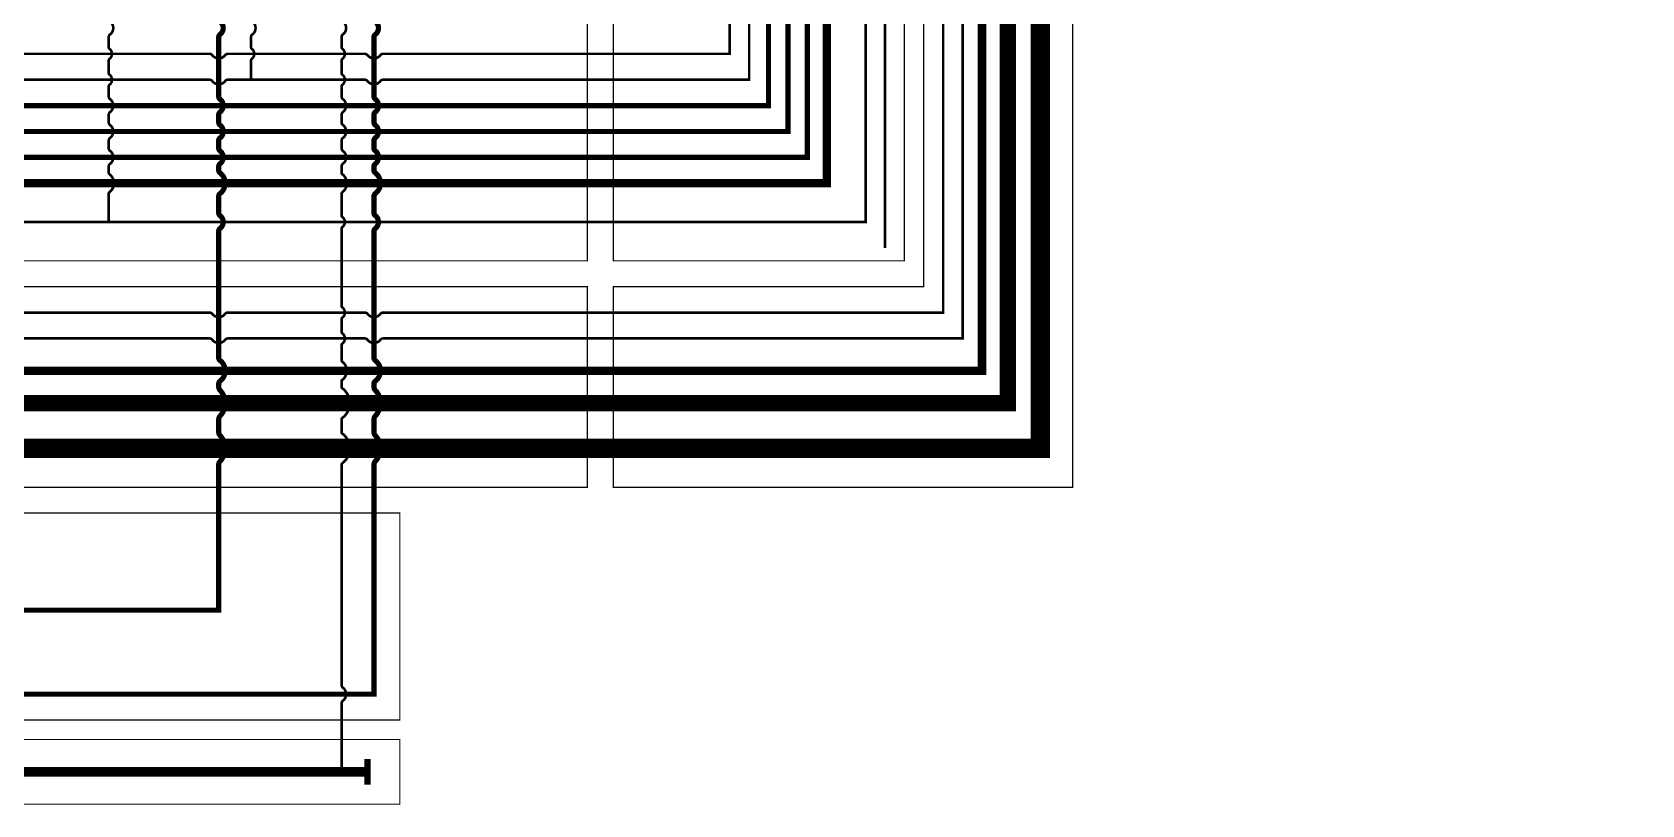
# Model space of a CAD drawing. Header units: millimetres. Extents: x 0 to 2500, y 0 to 1760.
# Drawn here: x 1005.2 to 1254, y 546.9 to 666.4 of the extents above; entities that cross this region are included whole.
import ezdxf

# ---------------------------------------------------------------- set-up
doc = ezdxf.new("R2010")
doc.units = ezdxf.units.MM
doc.linetypes.add('ACAD_ISO04W100', pattern=[30, 24, -3, 0, -3])
for name, color, linetype in [('Трубы 108', 7, 'Continuous'), ('Трубы 159', 7, 'Continuous'), ('Трубы 219', 7, 'Continuous'), ('Трубы 426', 7, 'Continuous'), ('Трубы 530', 7, 'Continuous'), ('Трубы 57', 7, 'Continuous'), ('Штрих пункт.', 7, 'ACAD_ISO04W100')]:
    doc.layers.add(name, color=color, linetype=linetype)

# ---------------------------------------------------------------- blocks, each defined once
blk = doc.blocks.new('Пересеч. 57-108')
at = {"layer": 'Трубы 57', "const_width": 0.4}
blk.add_lwpolyline([(-1.4, 0, -0.236068), (-1, -0.2, 0.236068), (0, -0.7, 0.236068), (1, -0.2, -0.236068), (1.4, 0)], format="xyb", dxfattribs=at)
blk = doc.blocks.new('Пересеч. 57-57')
at = {"layer": 'Трубы 57'}
blk.add_lwpolyline([(-1, 0, 0.4, 0.4, -0.236068), (-0.8, -0.1, 0.4, 0.4, 0.236068), (0, -0.5, 0.4, 0.4, 0.236068), (0.8, -0.1, 0.4, 0.4, -0.236068), (1, 0, 0, 0, 0)], format="xyseb", dxfattribs=at)
blk = doc.blocks.new('Пересеч. 57-159')
at = {"layer": 'Трубы 57'}
blk.add_lwpolyline([(-1.6, 0, 0.4, 0.4, -0.236068), (-1.4, -0.1, 0.4, 0.4, 0.236068), (0, -0.8, 0.4, 0.4, 0.236068), (1.4, -0.1, 0.4, 0.4, -0.236068), (1.6, 0, 0, 0, 0)], format="xyseb", dxfattribs=at)
blk = doc.blocks.new('Пересеч. 108-219')
at = {"layer": 'Трубы 108'}
blk.add_lwpolyline([(-2, 0, 0.8, 0.8, -0.236068), (-1.6, -0.2, 0.8, 0.8, 0.236068), (0, -1, 0.8, 0.8, 0.236068), (1.6, -0.2, 0.8, 0.8, -0.236068), (2, 0, 0, 0, 0)], format="xyseb", dxfattribs=at)
blk = doc.blocks.new('Пересеч. 108-108')
at = {"layer": 'Трубы 108'}
blk.add_lwpolyline([(-1.4, 0, 0.8, 0.8, -0.236068), (-1, -0.2, 0.8, 0.8, 0.236068), (0, -0.7, 0.8, 0.8, 0.236068), (1, -0.2, 0.8, 0.8, -0.236068), (1.4, 0, 0, 0, 0)], format="xyseb", dxfattribs=at)
blk = doc.blocks.new('Пересеч. 108-325')
at = {"layer": 'Трубы 108', "const_width": 0.8}
blk.add_lwpolyline([(-2.5, 0, -0.192582), (-2, -0.2, 0.192582), (0, -1, 0.192582), (2, -0.2, -0.192582), (2.5, 0)], format="xyb", dxfattribs=at)
blk = doc.blocks.new('Пересеч. 57-325')
at = {"layer": 'Трубы 57'}
blk.add_lwpolyline([(-2.5, 0, 0.4, 0.4, -0.236068), (-2.3, -0.1, 0.4, 0.4, 0.226986), (0, -1.3, 0.4, 0.4, 0.226986), (2.3, -0.1, 0.4, 0.4, -0.236068), (2.5, 0, 0, 0, 0)], format="xyseb", dxfattribs=at)

msp = doc.modelspace()

# ---------------------------------------------------------------- linework, layer by layer
at = {"layer": 'Трубы 108'}
for points in [[(687.5, 655, 0.8, 0.8, 0), (1119, 655, 0.8, 0.8, 0), (1119, 782, 0.8, 0.8, 0), (1165.5, 782, 0.8, 0.8, 0)], [(687.5, 651, 0.8, 0.8, 0), (1122, 651, 0.8, 0.8, 0), (1122, 778, 0.8, 0.8, 0), (1165.5, 778, 0.8, 0.8, 0)], [(687.5, 647, 0.8, 0.8, 0), (1125, 647, 0.8, 0.8, 0), (1125, 774, 0.8, 0.8, 0), (1165.5, 774, 0.8, 0.8, 0)]]:
    msp.add_lwpolyline(points, format="xyseb", dxfattribs=at)
at = {"layer": 'Трубы 108', "const_width": 0.8}
for points in [[(1034, 665.6), (1034, 656.4)], [(1034, 656.4), (1034, 665.6)], [(1058, 665.6), (1058, 656.4)], [(1058, 656.4), (1058, 665.6)], [(1034, 652.4), (1034, 653.6)], [(1058, 652.4), (1058, 653.6)], [(1034, 648.4), (1034, 649.6)], [(1058, 648.4), (1058, 649.6)], [(1034, 645), (1034, 645.6)], [(1058, 645), (1058, 645.6)], [(1034, 638.4), (1034, 641)], [(1058, 638.4), (1058, 641)], [(1034, 616), (1034, 635.6)], [(1058, 616), (1058, 635.6)], [(1034, 611.5), (1034, 612)], [(1058, 611.5), (1058, 612)], [(1034, 604.5), (1034, 606.5)], [(1058, 604.5), (1058, 606.5)], [(1058, 599.5), (1058, 564), (704, 564), (704, 575.6)], [(986.4, 577), (1034, 577), (1034, 599.5)]]:
    msp.add_lwpolyline(points, dxfattribs=at)
at = {"layer": 'Трубы 159'}
for points in [[(687.5, 643, 1.3, 1.3, 0), (1128, 643, 1.3, 1.3, 0), (1128, 770, 1.3, 1.3, 0), (1165, 770, 1.3, 1.3, 0)], [(773, 641, 1.3, 1.3, 0), (773, 614, 1.3, 1.3, 0), (1152, 614, 1.3, 1.3, 0), (1152, 720, 1.3, 1.3, 0), (1165, 720, 1.3, 1.3, 0)]]:
    msp.add_lwpolyline(points, format="xyseb", dxfattribs=at)
at = {"layer": 'Трубы 219'}
msp.add_lwpolyline([(283, 552, 0.8, 1.5, 0), (284, 552, 1.5, 1.5, 0), (390.5, 552, 1.5, 1.5, -0.162278), (391.1, 551.8, 1.5, 1.5, 0.146286), (393, 551.1, 1.5, 1.5, 0.146286), (394.9, 551.8, 1.5, 1.5, -0.162278), (395.5, 552, 1.5, 1.5, 0), (1057, 552, 0, 0, 0)], format="xyseb", dxfattribs=at)
at = {"layer": 'Трубы 219', "const_width": 1}
msp.add_lwpolyline([(1057, 554), (1057, 550)], dxfattribs=at)
at = {"layer": 'Трубы 426'}
msp.add_lwpolyline([(1164.5, 715, 2.5, 2.5, 0), (1156, 715, 2.5, 2.5, 0), (1156, 609, 2.5, 2.5, 0), (592, 609, 2.5, 2.5, 0), (592, 868, 2.5, 2.5, 0), (609, 868, 0, 0, 0)], format="xyseb", dxfattribs=at)
at = {"layer": 'Трубы 530'}
msp.add_lwpolyline([(685, 605.5, 3, 3, 0), (685, 602, 3, 3, 0), (1161, 602, 3, 3, 0), (1161, 708, 3, 3, 0), (1168, 708, 3, 3, 0), (1168, 842, 3, 3, 0), (1260, 842, 3, 3, 0)], format="xyseb", dxfattribs=at)
at = {"layer": 'Трубы 57', "const_width": 0.4}
for points in [[(1165.5, 790), (1113, 790), (1113, 663), (1059.4, 663)], [(1165.5, 723), (1149, 723), (1149, 619), (1059.4, 619)], [(1017, 664), (1017, 665.6)], [(1039, 664), (1039, 665.6)], [(1053, 664), (1053, 665.6)], [(1032.6, 663), (986.4, 663)], [(1017, 660), (1017, 662)], [(1056.6, 663), (1035.4, 663)], [(1039, 662), (1039, 659)], [(1053, 660), (1053, 662)], [(1017, 656.4), (1017, 658)], [(1053, 656.4), (1053, 658)], [(1017, 652.4), (1017, 653.6)], [(1053, 652.4), (1053, 653.6)], [(1017, 648.4), (1017, 649.6)], [(1053, 648.4), (1053, 649.6)], [(1017, 644.6), (1017, 645.6)], [(1053, 644.6), (1053, 645.6)], [(1017, 641.4), (1017, 637)], [(1053, 641.4), (1053, 638)], [(1053, 636), (1053, 624)], [(1053, 622), (1053, 620)], [(1032.6, 619), (986.4, 619)], [(1056.6, 619), (1035.4, 619)], [(1053, 618), (1053, 615.6)], [(1053, 612.4), (1053, 611.5)], [(1053, 606.5), (1053, 604.5)], [(1053, 565.6), (1053, 565.4)], [(1053, 562.6), (1053, 552)]]:
    msp.add_lwpolyline(points, dxfattribs=at)
at = {"layer": 'Трубы 57'}
for points in [[(1059.4, 659, 0.4, 0.4, 0), (1116, 659, 0.4, 0.4, 0), (1116, 786, 0.4, 0.4, 0), (1165.5, 786, 0.4, 0.4, 0)], [(798, 641.4, 0.4, 0.4, 0), (798, 637, 0.4, 0.4, 0), (1134, 637, 0.4, 0.4, 0), (1134, 762, 0.4, 0.4, 0), (1165.5, 762, 0.4, 0.4, 0)], [(1137, 633, 0.4, 0.4, 0), (1137, 758, 0.4, 0.4, 0), (1165.5, 758, 0.4, 0.4, 0)], [(1059.4, 623, 0.4, 0.4, 0), (1146, 623, 0.4, 0.4, 0), (1146, 728, 0.4, 0.4, 0), (1165.5, 728, 0.4, 0.4, 0)], [(986.4, 659, 0.4, 0.4, 0), (1032.6, 659, 0.4, 0.4, 0)], [(1035.4, 659, 0.4, 0.4, 0), (1056.6, 659, 0.4, 0.4, 0)], [(986.4, 623, 0.4, 0.4, 0), (1032.6, 623, 0.4, 0.4, 0)], [(1035.4, 623, 0.4, 0.4, 0), (1056.6, 623, 0.4, 0.4, 0)], [(1053, 599.5, 0.4, 0.4, 0), (1053, 565.6, 0.4, 0.4, 0)]]:
    msp.add_lwpolyline(points, format="xyseb", dxfattribs=at)
at = {"layer": 'Штрих пункт.', "const_width": 0.2}
for points in [[(1860, 752), (1860, 814), (1095, 814), (1095, 631), (1140, 631), (1140, 752)], [(1860, 681), (1166, 681), (1166, 627), (1166, 596), (1095, 596), (1095, 627), (1143, 627), (1143, 746), (1860, 746)], [(512, 687), (1091, 687), (1091, 631), (512, 631)], [(585, 627), (1091, 627), (1091, 596), (585, 596)], [(1062, 560), (387, 560), (387, 592), (1062, 592)], [(1062, 547), (278, 547), (278, 557), (1062, 557)]]:
    msp.add_lwpolyline(points, close=True, dxfattribs=at)

# ---------------------------------------------------------------- block references
at = {"layer": 'Трубы 108', "rotation": 90}
for name, p in [('Пересеч. 108-108', (1034, 667)), ('Пересеч. 108-108', (1058, 667)), ('Пересеч. 108-108', (1034, 655)), ('Пересеч. 108-108', (1058, 655)), ('Пересеч. 108-108', (1034, 651)), ('Пересеч. 108-108', (1058, 651)), ('Пересеч. 108-108', (1034, 647)), ('Пересеч. 108-108', (1058, 647)), ('Пересеч. 108-219', (1034, 643)), ('Пересеч. 108-219', (1058, 643)), ('Пересеч. 108-108', (1034, 637)), ('Пересеч. 108-108', (1058, 637)), ('Пересеч. 108-219', (1034, 614)), ('Пересеч. 108-219', (1058, 614)), ('Пересеч. 108-325', (1034, 609)), ('Пересеч. 108-325', (1058, 609)), ('Пересеч. 108-325', (1034, 602)), ('Пересеч. 108-325', (1058, 602))]:
    msp.add_blockref(name, p, dxfattribs=at)
at = {"layer": 'Трубы 57', "rotation": 90}
for name, p in [('Пересеч. 57-108', (1017, 667)), ('Пересеч. 57-108', (1039, 667)), ('Пересеч. 57-108', (1053, 667)), ('Пересеч. 57-57', (1017, 663)), ('Пересеч. 57-57', (1039, 663)), ('Пересеч. 57-57', (1053, 663)), ('Пересеч. 57-57', (1017, 659)), ('Пересеч. 57-57', (1053, 659)), ('Пересеч. 57-108', (1017, 655)), ('Пересеч. 57-108', (1053, 655)), ('Пересеч. 57-108', (1017, 651)), ('Пересеч. 57-108', (1053, 651)), ('Пересеч. 57-108', (1017, 647)), ('Пересеч. 57-108', (1053, 647)), ('Пересеч. 57-159', (1017, 643)), ('Пересеч. 57-159', (1053, 643)), ('Пересеч. 57-57', (1053, 637)), ('Пересеч. 57-57', (1053, 623)), ('Пересеч. 57-57', (1053, 619)), ('Пересеч. 57-159', (1053, 614)), ('Пересеч. 57-325', (1053, 609)), ('Пересеч. 57-325', (1053, 602)), ('Пересеч. 57-108', (1053, 564))]:
    msp.add_blockref(name, p, dxfattribs=at)
at = {"layer": 'Трубы 57'}
for p in [(1034, 663), (1058, 663), (1034, 659), (1058, 659), (1034, 623), (1058, 623), (1034, 619), (1058, 619)]:
    msp.add_blockref('Пересеч. 57-108', p, dxfattribs=at)

doc.saveas('drawing.dxf')
